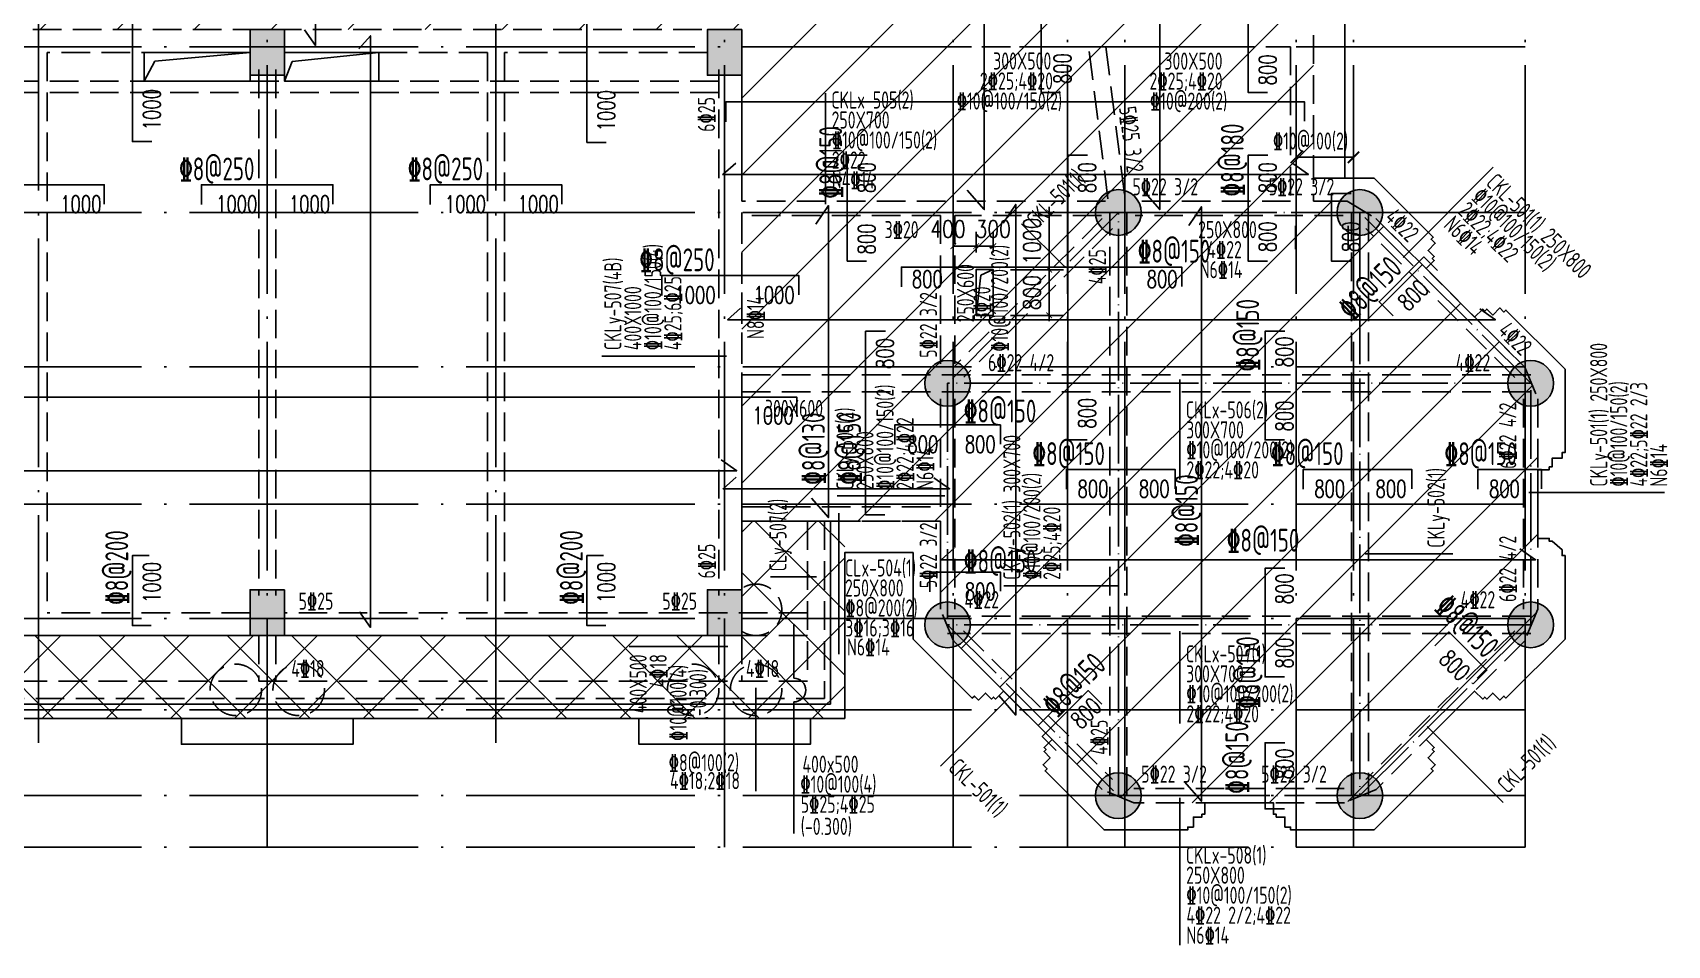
# Model space of a CAD drawing. Header units: millimetres. Extents: x 2998490 to 15040601, y 444546 to 7822218.
# Drawn here: x 14669164 to 14697756, y 7530183 to 7546147 of the extents above; entities that cross this region are included whole.
import ezdxf

# ---------------------------------------------------------------- set-up
doc = ezdxf.new("R2010")
doc.units = ezdxf.units.MM
doc.header["$LTSCALE"] = 2000
doc.linetypes.add('DASH', pattern=[0.35, 0.25, -0.1])
doc.linetypes.add('DOTE', pattern=[2.42, 2, -0.2, 0.02, -0.2])
for name, color, linetype in [('3-AXIS', 3, 'Continuous'), ('3-ban', 84, 'Continuous'), ('3-ban-hatch', 9, 'Continuous'), ('3-ban-rein', 1, 'Continuous'), ('3-ban-TEXT', 7, 'Continuous'), ('3-COLUMN-UP', 2, 'Continuous'), ('3-dcl', 3, 'Continuous'), ('3-dote', 43, 'DOTE'), ('3-HATCH', 8, 'Continuous'), ('3-liang-rein-X', 54, 'Continuous'), ('3-liang-rein-Y', 130, 'Continuous'), ('3-liang-R截面-X', 50, 'Continuous'), ('3-liang-R截面-Y', 70, 'Continuous'), ('3-liang-s-1', 44, 'Continuous'), ('3-liang-xu', 120, 'DASH'), ('3-装饰线脚', 7, 'Continuous'), ('DOTE', 9, 'DOTE')]:
    doc.layers.add(name, color=color, linetype=linetype)
doc.styles.add('DIM_FONT', font='SIMPLEX', dxfattribs={"width": 0.8, "bigfont": 'HZTXT'})
doc.styles.add('TJ1', font='tj-romans1.shx', dxfattribs={"width": 0.8, "bigfont": 'tj-hztxt1.shx'})
doc.styles.add('TSSD_Rein', font='Tssdeng.shx', dxfattribs={"width": 0.7, "bigfont": 'hztxt.shx'})
doc.dimstyles.new('DIMN100', dxfattribs={"dimtxt": 300, "dimasz": 100, "dimexe": 250, "dimexo": 300, "dimgap": 150, "dimtad": 1, "dimdec": 0, "dimzin": 0, "dimdsep": 46, "dimtxsty": 'DIM_FONT', "dimblk": 'ARCHTICK', "dimcen": 0.09, "dimclrt": 7, "dimazin": 2, "dimtfac": 1, "dimtdec": 0, "dimtix": 1, "dimtmove": 2, "dimatfit": 3, "dimldrblk": 'ARCHTICK', "dimfxl": 0, "dimtolj": 1, "dimtzin": 0, "dimarcsym": 0})

# ---------------------------------------------------------------- blocks, each defined once
blk = doc.blocks.new('_ArchTick')
at = {"color": 0, "linetype": 'ByBlock', "const_width": 0.15}
blk.add_lwpolyline([(-0.5, -0.5), (0.5, 0.5)], dxfattribs=at)
blk = doc.blocks.new('*D1033')
at = {"layer": '3-ban', "color": 0, "lineweight": -2}
for p, q in [((14685667, 7542301), (14685667, 7542662)), ((14685967, 7542301), (14685967, 7542662)), ((14685967, 7542412), (14685667, 7542412))]:
    blk.add_line(p, q, dxfattribs=at)
at = {"layer": 'Defpoints', "color": 0}
for p in [(14685667, 7542412), (14685667, 7542001), (14685967, 7542001)]:
    blk.add_point(p, dxfattribs=at)
at = {"layer": '3-ban', "color": 0, "lineweight": -2, "xscale": 100, "yscale": 100, "zscale": 100, "rotation": 180}
blk.add_blockref('_ArchTick', (14685667, 7542412), dxfattribs=at)
at = {"layer": '3-ban', "color": 0, "lineweight": -2, "xscale": 100, "yscale": 100, "zscale": 100}
blk.add_blockref('_ArchTick', (14685967, 7542412), dxfattribs=at)
at = {"layer": '3-ban', "color": 7, "insert": (14685965, 7542712), "char_height": 300, "attachment_point": 5, "style": 'DIM_FONT'}
blk.add_mtext('\\A1;300', dxfattribs=at)
blk = doc.blocks.new('*D1034')
at = {"layer": '3-ban', "color": 0, "lineweight": -2}
for p, q in [((14685267, 7542186), (14685267, 7542662)), ((14685667, 7542301), (14685667, 7542662)), ((14685667, 7542412), (14685267, 7542412))]:
    blk.add_line(p, q, dxfattribs=at)
at = {"layer": 'Defpoints', "color": 0}
for p in [(14685267, 7542412), (14685667, 7542001), (14685267, 7541886)]:
    blk.add_point(p, dxfattribs=at)
at = {"layer": '3-ban', "color": 0, "lineweight": -2, "xscale": 100, "yscale": 100, "zscale": 100, "rotation": 180}
blk.add_blockref('_ArchTick', (14685267, 7542412), dxfattribs=at)
at = {"layer": '3-ban', "color": 0, "lineweight": -2, "xscale": 100, "yscale": 100, "zscale": 100}
blk.add_blockref('_ArchTick', (14685667, 7542412), dxfattribs=at)
at = {"layer": '3-ban', "color": 7, "insert": (14685173, 7542712), "char_height": 300, "attachment_point": 5, "style": 'DIM_FONT'}
blk.add_mtext('\\A1;400', dxfattribs=at)
blk = doc.blocks.new('*D1035')
at = {"layer": '3-ban', "color": 0, "lineweight": -2}
for p, q in [((14686944, 7543001), (14686944, 7543101)), ((14686173, 7543001), (14687194, 7543001)), ((14686944, 7543001), (14686944, 7542001)), ((14686267, 7542001), (14687194, 7542001)), ((14686944, 7542001), (14686944, 7541901))]:
    blk.add_line(p, q, dxfattribs=at)
at = {"layer": 'Defpoints', "color": 0}
for p in [(14685873, 7543001), (14685967, 7542001), (14686944, 7542001)]:
    blk.add_point(p, dxfattribs=at)
at = {"layer": '3-ban', "color": 0, "lineweight": -2, "xscale": 100, "yscale": 100, "zscale": 100}
for p, rotation in [((14686944, 7543001), 270), ((14686944, 7542001), 90)]:
    blk.add_blockref('_ArchTick', p, dxfattribs=dict(at, rotation=rotation))
at = {"layer": '3-ban', "color": 7, "insert": (14686644, 7542501), "char_height": 300, "attachment_point": 5, "rotation": 90, "style": 'DIM_FONT'}
blk.add_mtext('\\A1;1000', dxfattribs=at)
blk = doc.blocks.new('*D1036')
at = {"layer": '3-ban', "color": 0, "lineweight": -2}
for p, q in [((14686267, 7542001), (14687194, 7542001)), ((14686944, 7542001), (14686944, 7542101)), ((14686944, 7542001), (14686944, 7541201)), ((14686267, 7541201), (14687194, 7541201)), ((14686944, 7541201), (14686944, 7541101))]:
    blk.add_line(p, q, dxfattribs=at)
at = {"layer": 'Defpoints', "color": 0}
for p in [(14685967, 7542001), (14685967, 7541201), (14686944, 7541201)]:
    blk.add_point(p, dxfattribs=at)
at = {"layer": '3-ban', "color": 0, "lineweight": -2, "xscale": 100, "yscale": 100, "zscale": 100}
for p, rotation in [((14686944, 7542001), 270), ((14686944, 7541201), 90)]:
    blk.add_blockref('_ArchTick', p, dxfattribs=dict(at, rotation=rotation))
at = {"layer": '3-ban', "color": 7, "insert": (14686644, 7541601), "char_height": 300, "attachment_point": 5, "rotation": 90, "style": 'DIM_FONT'}
blk.add_mtext('\\A1;800', dxfattribs=at)
blk = doc.blocks.new('*D1085')
at = {"layer": '3-liang-rein-X', "color": 0, "lineweight": -2}
for p, q in [((14691267, 7543945), (14691267, 7544467)), ((14692267, 7543945), (14692267, 7544467)), ((14692267, 7543967), (14691267, 7543967))]:
    blk.add_line(p, q, dxfattribs=at)
at = {"layer": 'Defpoints', "color": 0}
for p in [(14691267, 7543967), (14691267, 7543345), (14692267, 7543345)]:
    blk.add_point(p, dxfattribs=at)
at = {"layer": '3-liang-rein-X', "color": 0, "lineweight": -2, "xscale": 200, "yscale": 200, "zscale": 200, "rotation": 180}
blk.add_blockref('_ArchTick', (14691267, 7543967), dxfattribs=at)
at = {"layer": '3-liang-rein-X', "color": 0, "lineweight": -2, "xscale": 200, "yscale": 200, "zscale": 200}
blk.add_blockref('_ArchTick', (14692267, 7543967), dxfattribs=at)

msp = doc.modelspace()

# ---------------------------------------------------------------- hatches: boundary and pattern name
at = {"layer": '3-ban-hatch'}
h = msp.add_hatch(dxfattribs=at)
h.set_pattern_fill('ANSI31', color=8, scale=300, style=0)
h.set_pattern_definition([(225, (29074325.8, 15221427.5), (673.51921, -673.51921), [])])
h.paths.add_polyline_path([(14691566.9, 7549601.4), (14691566.9, 7543201.4), (14692155.7, 7543201.4), (14692660.5, 7542896.9), (14695264, 7540294.1), (14695493.1, 7539740), (14695493.1, 7536061.2), (14695262.8, 7535507.5), (14692660.8, 7532905.5), (14692106.7, 7532676.5), (14688427.3, 7532676.5), (14687873.3, 7532905.7), (14685271.6, 7535507.3), (14685041.9, 7536061.2), (14685041.9, 7537601.4), (14681566.9, 7537601.4), (14681566.9, 7543201.4), (14681566.9, 7545901.4), (14681566.9, 7546201.4), (14618716.9, 7546201.4), (14618716.9, 7549601.4)])
h = msp.add_hatch(dxfattribs=at)
h.set_pattern_fill('ANSI37', color=8, scale=250, style=0)
h.set_pattern_definition([(135, (28833537.14, -1307.25), (561.266008, 561.266008), []), (45, (28833537.14, -1307.25), (561.266008, -561.266008), [])])
h.paths.add_polyline_path([(14618716.8, 7535601.4), (14618716.8, 7536901.4), (14615916.8, 7536901.4), (14615916.8, 7534151.3), (14683366.8, 7534151.3), (14683366.8, 7537601.4), (14681566.8, 7537601.4), (14681566.8, 7535601.4)])
at = {"layer": '3-HATCH'}
for points in [[(14673566.9, 7546201.4), (14672966.9, 7546201.4), (14672966.9, 7545401.4), (14673566.9, 7545401.4)], [(14681566.9, 7546201.4), (14680966.9, 7546201.4), (14680966.9, 7545401.4), (14681566.9, 7545401.4)], [(14673566.9, 7536401.4), (14672966.9, 7536401.4), (14672966.9, 7535601.4), (14673566.9, 7535601.4)], [(14681566.9, 7536401.4), (14680966.9, 7536401.4), (14680966.9, 7535601.4), (14681566.9, 7535601.4)]]:
    msp.add_hatch(color=256, dxfattribs=at).paths.add_polyline_path(points)
h = msp.add_hatch(color=256, dxfattribs=at)
edge = h.paths.add_edge_path()
edge.add_arc((14688154.1, 7543001.4), 400, 0, 360)
h = msp.add_hatch(color=256, dxfattribs=at)
edge = h.paths.add_edge_path()
edge.add_arc((14692379.1, 7543001.4), 400, 0, 360)
h = msp.add_hatch(color=256, dxfattribs=at)
edge = h.paths.add_edge_path()
edge.add_arc((14685166.6, 7540013.9), 400, 0, 360)
h = msp.add_hatch(color=256, dxfattribs=at)
edge = h.paths.add_edge_path()
edge.add_arc((14695366.6, 7540013.9), 400, 0, 360)
h = msp.add_hatch(color=256, dxfattribs=at)
edge = h.paths.add_edge_path()
edge.add_arc((14685166.6, 7535788.9), 400, 0, 360)
h = msp.add_hatch(color=256, dxfattribs=at)
edge = h.paths.add_edge_path()
edge.add_arc((14695366.6, 7535788.9), 400, 0, 360)
h = msp.add_hatch(color=256, dxfattribs=at)
edge = h.paths.add_edge_path()
edge.add_arc((14688154.1, 7532801.4), 400, 0, 360)
h = msp.add_hatch(color=256, dxfattribs=at)
edge = h.paths.add_edge_path()
edge.add_arc((14692379.1, 7532801.4), 400, 0, 360)

# ---------------------------------------------------------------- linework, layer by layer
at = {"layer": '3-AXIS', "color": 15, "linetype": 'DOTE'}
for p, q in [((14673266.8, 7531901.4), (14673266.8, 7562416)), ((14681266.8, 7531901.4), (14681266.8, 7562416)), ((14685266.8, 7531901.4), (14685266.8, 7562416)), ((14687266.8, 7531901.4), (14687266.8, 7562416)), ((14688266.4, 7531901.4), (14688266.4, 7562416)), ((14691266.8, 7531901.4), (14691266.8, 7562416)), ((14692267.3, 7531901.4), (14692267.3, 7562416)), ((14695266.8, 7531901.4), (14695266.8, 7562416)), ((14695266.8, 7545901.4), (14614408.5, 7545901.4)), ((14695266.8, 7543001.4), (14614408.5, 7543001.4)), ((14695266.8, 7540301.4), (14614408.5, 7540301.4)), ((14695266.8, 7537901.4), (14614408.5, 7537901.4)), ((14695266.8, 7535901.4), (14614408.5, 7535901.4)), ((14695266.8, 7534301.4), (14614408.5, 7534301.4)), ((14695266.8, 7532801.4), (14614408.5, 7532801.4)), ((14695266.8, 7531901.4), (14614408.5, 7531901.4))]:
    msp.add_line(p, q, dxfattribs=at)
at = {"layer": '3-ban-rein'}
for points in [[(14673918.5, 7546197.2), (14674112, 7545923.6), (14674112, 7549880.8), (14673908.9, 7549651.5)], [(14685590.6, 7549529.8), (14685808.6, 7549855.4), (14685808.6, 7543051.4), (14685511.1, 7543393.6)], [(14687144.5, 7545101.4), (14686806.5, 7545101.4), (14686806.5, 7549861.8), (14687152.6, 7549861.8)], [(14688661.2, 7549529.8), (14688879.2, 7549855.4), (14688879.2, 7543051.4), (14688581.7, 7543393.6)], [(14690762.2, 7545101.4), (14690424.2, 7545101.4), (14690424.2, 7549861.8), (14690770.3, 7549861.8)], [(14671245.3, 7544243.2), (14670907.3, 7544243.2), (14670907.3, 7547201.4), (14671253.3, 7547201.4)], [(14679195.3, 7544225.8), (14678857.3, 7544225.8), (14678857.3, 7547201.4), (14679203.3, 7547201.4)], [(14674879.1, 7536017.5), (14675072.5, 7535743.9), (14675072.5, 7546091.7), (14674869.4, 7545862.4)], [(14691410.6, 7544596.7), (14691410.6, 7544934.6), (14681288.2, 7544934.6), (14681288.2, 7544588.6)], [(14683749.8, 7542151.4), (14683411.9, 7542151.4), (14683411.9, 7544001.4), (14683757.9, 7544001.4)], [(14687607.3, 7539024.5), (14687269.3, 7539024.5), (14687269.3, 7544001.4), (14687615.3, 7544001.4)], [(14690762.2, 7542151.4), (14690424.2, 7542151.4), (14690424.2, 7544001.4), (14690770.3, 7544001.4)], [(14691204.9, 7543857.3), (14691478.5, 7543663.8), (14681233.3, 7543663.8), (14681462.6, 7543866.9)], [(14670416.8, 7543148.8), (14670416.8, 7543486.8), (14668116.8, 7543486.8), (14668116.8, 7543140.8)], [(14674416.8, 7543148.8), (14674416.8, 7543486.8), (14672116.8, 7543486.8), (14672116.8, 7543140.8)], [(14678416.8, 7543148.8), (14678416.8, 7543486.8), (14676116.8, 7543486.8), (14676116.8, 7543140.8)], [(14682863.9, 7542796), (14683081.9, 7543121.5), (14683081.9, 7537663.8), (14682784.4, 7538005.9)], [(14686141.7, 7542816.2), (14686359.7, 7543141.8), (14686359.7, 7534209.9), (14686062.2, 7534552)], [(14689387.8, 7542775.8), (14689605.8, 7543101.4), (14689605.8, 7532701.4), (14689308.2, 7533043.6)], [(14692219.9, 7542151.4), (14691881.9, 7542151.4), (14691881.9, 7543333.2), (14692227.9, 7543333.2)], [(14693738.4, 7541985.8), (14693499.5, 7542224.8), (14692715.7, 7541441), (14692960.4, 7541196.3)], [(14689263.3, 7541709.3), (14689263.3, 7542047.3), (14684358.7, 7542047.3), (14684358.7, 7541701.3)], [(14682566.8, 7541558.8), (14682566.8, 7541896.7), (14680166.8, 7541896.7), (14680166.8, 7541550.7)], [(14694476.3, 7541318.6), (14694749.9, 7541125.2), (14681317.6, 7541125.2), (14681546.9, 7541328.2)], [(14684070.3, 7537713.8), (14683732.4, 7537713.8), (14683732.4, 7540924.5), (14684078.4, 7540924.5)], [(14691059.2, 7539024.5), (14690721.2, 7539024.5), (14690721.2, 7540924.5), (14691067.2, 7540924.5)], [(14682530.9, 7539432.9), (14682530.9, 7539770.8), (14618819.5, 7539770.8), (14618819.5, 7539424.8)], [(14686091.8, 7538948.8), (14686091.8, 7539286.7), (14684241.8, 7539286.7), (14684241.8, 7538940.7)], [(14681204.9, 7538676.2), (14681478.5, 7538482.7), (14618817.4, 7538482.7), (14619046.8, 7538685.8)], [(14689146.5, 7538168.7), (14689146.5, 7538506.6), (14687246.5, 7538506.6), (14687246.5, 7538160.6)], [(14693287.2, 7538168.7), (14693287.2, 7538506.6), (14691387.2, 7538506.6), (14691387.2, 7538160.6)], [(14695554.8, 7538168.7), (14695554.8, 7538506.6), (14694443, 7538506.6), (14694443, 7538160.6)], [(14684927.2, 7538361.6), (14685200.9, 7538168.2), (14681240.2, 7538168.2), (14681469.6, 7538371.3)], [(14695177.4, 7537120.5), (14695451, 7536927), (14685052.7, 7536927), (14685282.1, 7537130.1)], [(14671199.4, 7537001.4), (14670907.3, 7537001.4), (14670907.3, 7535775.4), (14671236.6, 7535775.4)], [(14679149.4, 7537001.4), (14678857.3, 7537001.4), (14678857.3, 7535775.4), (14679186.6, 7535775.4)], [(14691059.2, 7534878.4), (14690721.2, 7534878.4), (14690721.2, 7536778.4), (14691067.2, 7536778.4)], [(14686091.8, 7536374.8), (14686091.8, 7536712.7), (14684854.4, 7536712.7), (14684854.4, 7536366.7)], [(14694362.6, 7534757.6), (14694601.6, 7534996.6), (14693934.2, 7535664), (14693689.6, 7535419.3)], [(14687864.6, 7534400.5), (14687625.6, 7534639.4), (14686822.5, 7533836.4), (14687067.2, 7533591.7)], [(14691059.2, 7532568.8), (14690721.2, 7532568.8), (14690721.2, 7533726.5), (14691067.2, 7533726.5)]]:
    msp.add_lwpolyline(points, dxfattribs=at)
at = {"layer": '3-COLUMN-UP'}
for points in [[(14673566.9, 7546201.4), (14672966.9, 7546201.4), (14672966.9, 7545401.4), (14673566.9, 7545401.4)], [(14681566.9, 7546201.4), (14680966.9, 7546201.4), (14680966.9, 7545401.4), (14681566.9, 7545401.4)], [(14673566.9, 7536401.4), (14672966.9, 7536401.4), (14672966.9, 7535601.4), (14673566.9, 7535601.4)], [(14681566.9, 7536401.4), (14680966.9, 7536401.4), (14680966.9, 7535601.4), (14681566.9, 7535601.4)]]:
    msp.add_lwpolyline(points, close=True, dxfattribs=at)
for centre in [(14688154.1, 7543001.4), (14692379.1, 7543001.4), (14685166.6, 7540013.9), (14695366.6, 7540013.9), (14685166.6, 7535788.9), (14695366.6, 7535788.9), (14688154.1, 7532801.4), (14692379.1, 7532801.4)]:
    msp.add_circle(centre, 400, dxfattribs=at)
at = {"layer": '3-dcl', "linetype": 'DASH'}
msp.add_lwpolyline([(14691566.9, 7549601.4), (14691566.9, 7543201.4), (14692155.7, 7543201.4), (14692660.5, 7542896.9), (14695264, 7540294.1), (14695493.1, 7539740), (14695493.1, 7536061.2), (14695262.8, 7535507.5), (14692660.8, 7532905.5), (14692106.7, 7532676.5), (14688427.3, 7532676.5), (14687873.3, 7532905.7), (14685271.6, 7535507.3), (14685041.9, 7536061.2), (14685041.9, 7537601.4), (14681566.9, 7537601.4), (14681566.9, 7543201.4), (14681566.9, 7543201.4), (14681566.9, 7545901.4), (14681566.9, 7545901.4), (14681566.9, 7546201.4), (14618716.9, 7546201.4), (14618716.9, 7549601.4), (14691566.9, 7549601.4)], dxfattribs=at)
at = {"layer": '3-dote'}
for p, q in [((14669266.8, 7561906.6), (14669266.8, 7533725)), ((14677266.8, 7561906.6), (14677266.8, 7533725))]:
    msp.add_line(p, q, dxfattribs=at)
at = {"layer": '3-liang-rein-X'}
for p, q in [((14691252.3, 7542770.7), (14691252.3, 7542360.1)), ((14692172.6, 7542770.7), (14692172.6, 7542360.1))]:
    msp.add_line(p, q, dxfattribs=at)
at = {"layer": '3-liang-R截面-X'}
for p, q in [((14683029.7, 7545087.1), (14683029.7, 7543146.1)), ((14689231.2, 7540079.7), (14689231.2, 7538328)), ((14683263.5, 7537743.5), (14683263.5, 7535273.1)), ((14682478.9, 7534854.5), (14682478.9, 7535795.3)), ((14689231.2, 7535678.4), (14689231.2, 7534061.1)), ((14681815, 7534685.7), (14681815, 7532877.8)), ((14682478.9, 7532136.7), (14682478.9, 7534440.1)), ((14689231.2, 7532764.3), (14689231.2, 7530182.8))]:
    msp.add_line(p, q, dxfattribs=at)
msp.add_arc((14682478.9, 7534647.3), 207.2, 270, 90, dxfattribs=at)
at = {"layer": '3-liang-R截面-Y'}
for p, q in [((14694712.4, 7543792.2), (14693135.6, 7542215.4)), ((14686462.7, 7542805), (14687210.2, 7542057.5)), ((14681298.5, 7540489), (14679117.9, 7540489)), ((14685121.5, 7538045), (14683234.2, 7538045)), ((14697708.4, 7538102.1), (14695332.4, 7538102.1)), ((14694002.6, 7537032.8), (14692472.6, 7537032.8)), ((14682071.5, 7536630.2), (14682876.4, 7536630.2)), ((14688166, 7536472.3), (14686152, 7536472.3)), ((14681325.3, 7535408.6), (14679595.6, 7535408.6)), ((14686375, 7534643.6), (14685045.7, 7533314.3)), ((14693556.5, 7534008.6), (14694885.8, 7532679.3))]:
    msp.add_line(p, q, dxfattribs=at)
at = {"layer": '3-liang-s-1'}
for points in [[(14683116.8, 7558001.4), (14681566.9, 7558001.4), (14681566.9, 7560201.4), (14618716.9, 7560201.4), (14618716.9, 7535601.4), (14681566.9, 7535601.4), (14681566.9, 7537601.4), (14683116.8, 7537601.4)], [(14683366.8, 7558751.4), (14692116.8, 7558751.4), (14692116.8, 7543601.4)], [(14671116.8, 7545301.4), (14671301.7, 7545647.8), (14672966.8, 7545801.4)], [(14673566.8, 7545301.4), (14673705.7, 7545642.5), (14675216.8, 7545801.4)], [(14691566.8, 7543601.4), (14692627.6, 7543601.4), (14693660.7, 7542568.3), (14693625.4, 7542533), (14693696.1, 7542462.3), (14693572.3, 7542338.5), (14693678.4, 7542232.5), (14693643, 7542197.1), (14693678.4, 7542161.8), (14693537, 7542020.3), (14694385.5, 7541171.8), (14694526.9, 7541313.2), (14694562.3, 7541277.9), (14694597.6, 7541313.2), (14694703.7, 7541207.2), (14694827.4, 7541330.9), (14694898.2, 7541260.2), (14694933.5, 7541295.5), (14695966.6, 7540262.5), (14695966.6, 7538801.4), (14695916.6, 7538801.4), (14695916.6, 7538701.4), (14695741.6, 7538701.4), (14695741.6, 7538551.4), (14695691.6, 7538551.4), (14695691.6, 7538501.4), (14695491.6, 7538501.4), (14695491.6, 7537301.4), (14695691.6, 7537301.4), (14695691.6, 7537251.4), (14695741.6, 7537251.4), (14695916.6, 7537101.4), (14695916.6, 7537001.4), (14695966.6, 7537001.4), (14695966.6, 7535540.4), (14694933.5, 7534507.3), (14694898.2, 7534542.7), (14694827.4, 7534472), (14694703.7, 7534595.7), (14694597.6, 7534489.6), (14694562.3, 7534525), (14694526.9, 7534489.6), (14694385.5, 7534631.1), (14693537, 7533782.5), (14693678.4, 7533641.1), (14693643, 7533605.8), (14693678.4, 7533570.4), (14693572.3, 7533464.3), (14693696.1, 7533340.6), (14693625.4, 7533269.9), (14693660.7, 7533234.5), (14692627.6, 7532201.4), (14691166.6, 7532201.4), (14691166.6, 7532251.4), (14691066.6, 7532251.4), (14691066.6, 7532426.4), (14690916.6, 7532426.4), (14690916.6, 7532476.4), (14690866.6, 7532476.4), (14690866.6, 7532676.4), (14689666.6, 7532676.4), (14689666.6, 7532476.4), (14689616.6, 7532476.4), (14689616.6, 7532426.4), (14689466.6, 7532426.4), (14689466.6, 7532251.4), (14689366.6, 7532251.4), (14689366.6, 7532201.4), (14687905.6, 7532201.4), (14686872.5, 7533234.5), (14686907.9, 7533269.9), (14686837.1, 7533340.6), (14686960.9, 7533464.3), (14686854.8, 7533570.4), (14686890.2, 7533605.8), (14686854.8, 7533641.1), (14686996.2, 7533782.5), (14686147.7, 7534631.1), (14686006.3, 7534489.6), (14685970.9, 7534525), (14685935.6, 7534489.6), (14685829.5, 7534595.7), (14685705.8, 7534472), (14685635.1, 7534542.7), (14685599.7, 7534507.3), (14684566.6, 7535540.4), (14684566.6, 7537051.4)], [(14685666.8, 7541201.4), (14685750.1, 7541903.8), (14685966.8, 7542001.4)], [(14683116.8, 7537601.4), (14683116.8, 7537601.4), (14683116.8, 7534401.3), (14616166.8, 7534401.3), (14616166.8, 7536651.4), (14618716.8, 7536651.4)], [(14684565.6, 7537051.4), (14683366.8, 7537051.4), (14683366.8, 7534151.3), (14615916.8, 7534151.3), (14615916.8, 7536901.4), (14618716.8, 7536901.4)], [(14674767.2, 7534151.3), (14674767.2, 7533701.1), (14671766.5, 7533701.1), (14671766.5, 7534151.3)], [(14682767.2, 7534151.3), (14682767.2, 7533701.1), (14679766.5, 7533701.1), (14679766.5, 7534151.3)]]:
    msp.add_lwpolyline(points, dxfattribs=at)
for points in [[(14671116.8, 7545301.4), (14672966.8, 7545301.4), (14672966.8, 7545801.4), (14671116.8, 7545801.4)], [(14673566.8, 7545801.4), (14675216.8, 7545801.4), (14675216.8, 7545301.4), (14673566.8, 7545301.4)], [(14685666.8, 7541201.4), (14685966.8, 7541201.4), (14685966.8, 7542001.4), (14685666.8, 7542001.4)]]:
    msp.add_lwpolyline(points, close=True, dxfattribs=at)
at = {"layer": '3-liang-xu'}
for p, q in [((14691566.9, 7549601.4), (14691566.9, 7543201.4)), ((14672966.8, 7545801.4), (14669416.9, 7545801.4)), ((14669416.9, 7545801.4), (14669416.9, 7536001.4)), ((14677116.9, 7545801.4), (14673566.9, 7545801.4)), ((14677116.9, 7545801.4), (14677116.9, 7536001.4)), ((14680966.9, 7545801.4), (14677416.9, 7545801.4)), ((14677416.9, 7545801.4), (14677416.9, 7536001.4)), ((14681566.9, 7545901.4), (14687632.8, 7545901.4)), ((14687972.6, 7543240.2), (14687632.8, 7545901.4)), ((14687933.4, 7545901.4), (14691166.8, 7545901.4)), ((14687933.4, 7545901.4), (14688266.9, 7543279.5)), ((14691166.8, 7545901.4), (14691166.8, 7543201.4)), ((14673116.9, 7545501.4), (14673116.9, 7536301.4)), ((14673416.9, 7545501.4), (14673416.9, 7536301.4)), ((14681166.9, 7545501.4), (14681166.9, 7536301.4)), ((14681566.9, 7545501.4), (14681566.9, 7543201.4)), ((14681166.9, 7545301.4), (14619016.9, 7545301.4)), ((14681166.9, 7545101.4), (14619016.9, 7545101.4)), ((14687930.7, 7543201.4), (14681566.9, 7543201.4)), ((14691166.8, 7543201.4), (14688377.9, 7543201.4)), ((14692155.7, 7543201.4), (14691566.9, 7543201.4)), ((14681566.9, 7542951.4), (14681566.9, 7540124.5)), ((14685041.9, 7542951.4), (14681566.9, 7542951.4)), ((14685041.9, 7542951.4), (14685041.9, 7540285.5)), ((14685291.9, 7542951.4), (14685291.9, 7540315.3)), ((14687858.5, 7542951.4), (14685291.9, 7542951.4)), ((14687873.2, 7542896.6), (14685291.9, 7540315.3)), ((14688004.1, 7532801.4), (14688004.9, 7543000.8)), ((14688304.1, 7532801.4), (14688304.9, 7543000.8)), ((14692083.5, 7542951.4), (14688450.1, 7542951.4)), ((14692229.1, 7543001.4), (14692229.1, 7532801.4)), ((14692529.1, 7543001.4), (14692529.1, 7532801.4)), ((14695264, 7540294.1), (14692660.5, 7542896.9)), ((14688050.2, 7542720.1), (14685448.5, 7540118.3)), ((14695087, 7540117.6), (14692483.7, 7542720.2)), ((14695366.6, 7540163.9), (14681581.4, 7540163.9)), ((14681566.9, 7539824.5), (14681566.9, 7537851.4)), ((14695366.6, 7539863.9), (14681581.4, 7539863.9)), ((14685041.9, 7539742), (14685041.9, 7537851.4)), ((14685291.9, 7539742), (14685291.9, 7536061.2)), ((14695243.1, 7539740), (14695243.1, 7536061.2)), ((14695493.1, 7539740), (14695493.1, 7536061.2)), ((14681566.9, 7537851.4), (14685041.9, 7537851.4)), ((14681566.9, 7537601.4), (14681566.9, 7536301.4)), ((14681566.9, 7537601.4), (14685041.9, 7537601.4)), ((14682716.9, 7537601.4), (14682716.9, 7534801.3)), ((14683016.9, 7537601.4), (14683016.9, 7534501.3)), ((14685041.9, 7537601.4), (14685041.9, 7536061.2)), ((14672966.9, 7536001.4), (14669416.9, 7536001.4)), ((14677116.9, 7536001.4), (14673566.9, 7536001.4)), ((14682716.9, 7536001.4), (14677416.9, 7536001.4)), ((14695366.6, 7535938.9), (14685166.6, 7535938.9)), ((14695366.6, 7535638.9), (14685166.6, 7535638.9)), ((14685448.2, 7535684.3), (14688049.9, 7533082.6)), ((14695086.5, 7535684.8), (14692484.3, 7533082.6)), ((14672966.9, 7535601.4), (14665566.9, 7535601.4)), ((14673116.9, 7535601.4), (14673116.9, 7534801.3)), ((14673416.9, 7535601.4), (14673416.9, 7534801.3)), ((14682716.9, 7535601.4), (14673566.9, 7535601.4)), ((14681166.9, 7535601.4), (14681166.9, 7534801.3)), ((14681566.9, 7535601.4), (14681566.9, 7534801.3)), ((14685271.6, 7535507.3), (14687873.3, 7532905.7)), ((14695262.8, 7535507.5), (14692660.8, 7532905.5)), ((14682716.9, 7534801.3), (14616566.8, 7534801.3)), ((14683016.9, 7534501.3), (14616266.8, 7534501.3)), ((14692106.6, 7532926.5), (14688427.3, 7532926.5)), ((14692106.7, 7532676.5), (14688427.3, 7532676.5))]:
    msp.add_line(p, q, dxfattribs=at)
at = {"layer": '3-装饰线脚', "linetype": 'DASH'}
for centre in [(14672716.8, 7534651.4), (14673816.8, 7534651.4), (14680716.8, 7534651.4), (14681816.8, 7534651.4)]:
    msp.add_circle(centre, 450, dxfattribs=at)
msp.add_arc((14681816.8, 7536051.4), 450, 236.25101, 123.74899, dxfattribs=at)
at = {"layer": 'DOTE', "ltscale": 0.3}
for p, q in [((14688154.1, 7532801.4), (14688154.9, 7543000.8)), ((14692379.1, 7543001.4), (14692379.1, 7532801.4)), ((14695366.6, 7540013.9), (14685166.6, 7540013.9)), ((14695366.6, 7535788.9), (14685166.6, 7535788.9))]:
    msp.add_line(p, q, dxfattribs=at)
msp.add_lwpolyline([(14685166.6, 7540013.9), (14685166.6, 7535788.9), (14688154.1, 7532801.4), (14692379.1, 7532801.4), (14695366.6, 7535788.9), (14695366.6, 7540013.9), (14692379.1, 7543001.4), (14688154.1, 7543001.4)], close=True, dxfattribs=at)

# ---------------------------------------------------------------- texts
at = {"layer": '3-ban', "style": 'TSSD_Rein', "width": 0.7}
for s, rotation, p in [('%%1328@180', 89.99419, (14690347.2, 7543280.1, -5065)), ('%%1328@150', 89.99419, (14683321.9, 7543242.2, -5065)), ('%%1328@250', 0.00581, (14671724.3, 7543563.7, -5065)), ('%%1328@250', 0.00581, (14675724.3, 7543563.7, -5065)), ('%%1328@150', 0.00581, (14688493.6, 7542124.2, -5065)), ('%%1328@250', 0.00581, (14679774.3, 7541973.7, -5065)), ('%%1328@150', 45, (14692245.4, 7541091.5)), ('%%1328@150', 89.99419, (14690616.8, 7540219)), ('%%1328@150', 0.00581, (14685449, 7539327.5, -5065)), ('%%1328@130', 89.99419, (14683020.2, 7538238.1, -5065)), ('%%1328@150', 89.99419, (14683650.8, 7538238.1, -5065)), ('%%1328@150', 0.00581, (14686649.7, 7538583.6, -5065)), ('%%1328@150', 0.00581, (14690823.3, 7538583.6, -5065)), ('%%1328@150', 359.99419, (14693859.4, 7538582.1, -5065)), ('%%1328@150', 89.99419, (14689544.3, 7537151.1, -5065)), ('%%1328@200', 90.00581, (14670835.1, 7536137.4, -5065)), ('%%1328@200', 90.00581, (14678785.1, 7536137.4, -5065)), ('%%1328@150', 359.99419, (14690049.4, 7537068.1, -5065)), ('%%1328@150', 359.99419, (14685451.6, 7536703.7, -5065)), ('%%1328@150', 315, (14693663.8, 7536076.4)), ('%%1328@150', 89.99419, (14690616.8, 7534318.7)), ('%%1328@150', 45, (14687069.1, 7534153.8)), ('%%1328@150', 89.99419, (14690427.4, 7532833.1))]:
    msp.add_text(s, height=400, rotation=rotation, dxfattribs=at).set_placement(p)
at = {"layer": '3-ban-TEXT', "style": 'TJ1', "width": 0.7}
for s, rotation, p in [('800', 90, (14687327.1, 7545248.1)), ('800', 90, (14690914.1, 7545227)), ('1000', 90, (14671397.2, 7544440.1)), ('1000', 90, (14679347.2, 7544422.7)), ('800', 90, (14683901.8, 7543340.9)), ('800', 90, (14687759.2, 7543340.9)), ('800', 90, (14690914.1, 7543340.9)), ('800', 90, (14683901.8, 7542267.4)), ('800', 90, (14690914.1, 7542306.9)), ('800', 90, (14692371.8, 7542306.9)), ('800', 45, (14693225.2, 7541257.6)), ('800', 90, (14684222.3, 7540263.9)), ('800', 90, (14691211.1, 7540294.4)), ('800', 90, (14687759.2, 7539220.1)), ('800', 90, (14691211.1, 7539171.4)), ('1000', 90, (14671397.2, 7536171.3)), ('1000', 90, (14679347.2, 7536171.3)), ('800', 90, (14691211.1, 7536148.3)), ('800', 90, (14691211.1, 7535025.3)), ('800', 315, (14693741.5, 7535163.9)), ('800', 45, (14687503.5, 7533946.4)), ('800', 90, (14691211.1, 7533087.4))]:
    msp.add_text(s, height=300, rotation=rotation, dxfattribs=at).set_placement(p)
for s, p in [('1000', (14669646.5, 7542996.9)), ('1000', (14672373.5, 7542996.9)), ('1000', (14673646.5, 7542996.9)), ('1000', (14676373.5, 7542996.9)), ('1000', (14677646.5, 7542996.9)), ('800', (14684542.4, 7541685.1)), ('800', (14688649.6, 7541685.1)), ('1000', (14680389, 7541406.9)), ('1000', (14681772.3, 7541406.9)), ('1000', (14681755.6, 7539300)), ('800', (14684463.8, 7538796.9)), ('800', (14685468.2, 7538796.9)), ('800', (14687440.5, 7538016.7)), ('800', (14688512.1, 7538016.7)), ('800', (14691581.1, 7538016.7)), ('800', (14692652.7, 7538016.7)), ('800', (14694637, 7538016.7)), ('800', (14685468.2, 7536222.8))]:
    msp.add_text(s, height=300, dxfattribs=at).set_placement(p)
at = {"layer": '3-liang-rein-X', "style": 'TSSD_Rein', "width": 0.7}
for s, p in [('2%%13225;4%%13220', (14685731.4, 7545151.4)), ('2%%13225;4%%13220', (14688698.9, 7545149.4)), ('%%13210@100/150(2)', (14685326.1, 7544801.4)), ('%%13210@200(2)', (14688706.7, 7544799.4)), ('%%13210@100/150(2)', (14683142.5, 7544119.4)), ('%%13210@100(2)', (14690857.1, 7544101.8)), ('2%%13222', (14683142.5, 7543769.4)), ('N4%%13214', (14683142.5, 7543419.4)), ('5%%13222 3/2', (14688400.8, 7543301.4)), ('5%%13222 3/2', (14690782.8, 7543301.4)), ('3%%13220', (14684065.1, 7542551.4)), ('4%%13222', (14689709.7, 7542201.4)), ('N6%%13214', (14689576.7, 7541851.5)), ('6%%13222 4/2', (14685874.3, 7540224.5)), ('4%%13222', (14694054.1, 7540224.5)), ('%%13210@100/200(2)', (14689344, 7538698.8)), ('2%%13222;4%%13220', (14689344, 7538348.8)), ('5%%13225', (14673815, 7536052.8)), ('5%%13225', (14680176.4, 7536052.8)), ('%%1328@200(2)', (14683376.4, 7535933.8)), ('4%%13222', (14685463.6, 7536078.4)), ('4%%13222', (14694141.4, 7536078.4)), ('3%%13216;3%%13216', (14683376.4, 7535583.8)), ('N6%%13214', (14683406.9, 7535251.1)), ('4%%13218', (14673687.3, 7534874)), ('4%%13218', (14681639.7, 7534874)), ('%%13210@100/200(2)', (14689344, 7534431.9)), ('2%%13222;4%%13220', (14689344, 7534081.9)), ('%%1328@100(2)', (14680290.2, 7533227.6)), ('4%%13218;2%%13218', (14680311.3, 7532913.8)), ('%%13210@100(4)', (14682591.7, 7532851.1)), ('5%%13222 3/2', (14688553.4, 7533026.5)), ('5%%13222 3/2', (14690651.7, 7533026.5)), ('5%%13225;4%%13225', (14682599, 7532501.1)), ('(-0.300)', (14682597.5, 7532113.3)), ('%%13210@100/150(2)', (14689344, 7530908.8)), ('4%%13222 2/2;4%%13222', (14689344, 7530558.8)), ('N6%%13214', (14689344, 7530208.8))]:
    msp.add_text(s, height=300, dxfattribs=at).set_placement(p)
at = {"layer": '3-liang-rein-Y', "style": 'TSSD_Rein', "width": 0.7}
for s, rotation, p in [('6%%13225', 90, (14681098.6, 7544413.2)), ('5%%13225 3/2', 277, (14688163.3, 7544837.1)), ('%%13210@100/150(2)', 315, (14694319.7, 7543252.1)), ('2%%13222;4%%13222', 315, (14694072.2, 7543004.6)), ('4%%13222', 315, (14692797.7, 7542888.4)), ('N6%%13214', 315, (14693824.7, 7542757.1)), ('%%13210@100/150(4)', 90, (14680161.8, 7540593.2)), ('%%13210@100/200(2)', 90, (14686226.9, 7540564.8)), ('4%%13225', 90, (14687936.7, 7541746.6)), ('4%%13225;6%%13225', 90, (14680511.8, 7540593.2)), ('3%%13220', 90, (14685918.7, 7541113.2)), ('N8%%13214', 90, (14681956.7, 7540789.6)), ('5%%13222 3/2', 90, (14684980.9, 7540460)), ('4%%13222', 315, (14694775.6, 7540905.4)), ('%%13210@100/150(2)', 90, (14684222.2, 7538149.2)), ('%%13210@100/150(2)', 90, (14697055.9, 7538206.3)), ('4%%13222;5%%13222 2/3', 90, (14697405.9, 7538206.3)), ('6%%13222 4/2', 90, (14695114.2, 7538518.3)), ('2%%13222;4%%13222', 90, (14684572.2, 7538149.2)), ('N6%%13214', 90, (14684922.2, 7538149.2)), ('N6%%13214', 90, (14697755.9, 7538206.3)), ('%%13210@100/200(2)', 90, (14686791.1, 7536576.5)), ('2%%13225;4%%13220', 90, (14687141.1, 7536576.5)), ('5%%13222 3/2', 90, (14684980.9, 7536429.5)), ('6%%13225', 90, (14681103.5, 7536599.9)), ('6%%13222 4/2', 90, (14695114.2, 7536188.7)), ('4%%13218', 90, (14680254.5, 7534693.8)), ('%%13210@100(4)', 90, (14680604.5, 7533759.2)), ('(-0.300)', 90, (14680951.4, 7534117.9)), ('4%%13225', 90, (14687969.6, 7533515.5))]:
    msp.add_text(s, height=300, rotation=rotation, dxfattribs=at).set_placement(p)
at = {"layer": '3-liang-R截面-X', "style": 'TSSD_Rein', "width": 0.7}
for s, p in [('300X500', (14685964.5, 7545501.4)), ('300X500', (14688959.7, 7545499.4)), ('CKLx-505(2)', (14683132.9, 7544819.4)), ('250X700', (14683137.7, 7544469.4)), ('250X800', (14689549.5, 7542551.4)), ('300X600', (14681972.7, 7539424.5)), ('CKLx-506(2)', (14689334.3, 7539398.8)), ('300X700', (14689339.2, 7539048.8)), ('CLx-504(1)', (14683371.6, 7536633.8)), ('250X800', (14683371.6, 7536283.8)), ('CKLx-507(1)', (14689334.3, 7535131.9)), ('300X700', (14689339.2, 7534781.9)), ('400x500', (14682628, 7533201.1)), ('CKLx-508(1)', (14689334.3, 7531608.8)), ('250X800', (14689339.2, 7531258.8))]:
    msp.add_text(s, height=300, dxfattribs=at).set_placement(p)
at = {"layer": '3-liang-R截面-Y', "style": 'TSSD_Rein', "width": 0.7}
for s, rotation, p in [('CKL-501(1)', 45, (14686731.2, 7542705)), ('CKL-501(1) 250X800', 315, (14694567.1, 7543499.5)), ('CKLy-507(4B)', 90, (14679461.9, 7540593.2)), ('250X600', 90, (14685629.2, 7541079.4)), ('400X1000', 90, (14679811.9, 7540593.2)), ('CKLy-501(1) 250X800', 90, (14696706, 7538206.3)), ('CKLy-506(2)', 90, (14683522.2, 7538149.2)), ('250X800', 90, (14683872.2, 7538149.2)), ('CKLy-502(1) 300X700', 90, (14686441.2, 7536576.5)), ('CKLy-502(1)', 90, (14693860.5, 7537137)), ('CLy-507(2)', 90, (14682349.5, 7536723.6)), ('400X500', 90, (14679904.5, 7534243.5)), ('CKL-501(1)', 45, (14694966.2, 7532821.7)), ('CKL-501(1)', 315, (14685161.5, 7533266.2))]:
    msp.add_text(s, height=300, rotation=rotation, dxfattribs=at).set_placement(p)

# ---------------------------------------------------------------- dimensions: what is measured, and where the dimension line sits
at = {"layer": '3-ban'}
for base, p1, p2, picture, middle in [((14686944, 7542001.4), (14685873.2, 7543001.4), (14685966.8, 7542001.4), '*D1035', (14686644, 7542501.4)), ((14686944, 7541201.4), (14685966.8, 7542001.4), (14685966.8, 7541201.4), '*D1036', (14686644, 7541601.4))]:
    dim = msp.add_linear_dim(base=base, p1=p1, p2=p2, angle=90, dimstyle='DIMN100', dxfattribs=at)
    dim.commit()
    dim.dimension.update_dxf_attribs({"geometry": picture, "text_midpoint": middle})
for base, p1, p2, picture, middle in [((14685266.8, 7542412), (14685666.8, 7542001.4), (14685266.8, 7541886.2), '*D1034', (14685172.6, 7542712)), ((14685666.8, 7542412), (14685966.8, 7542001.4), (14685666.8, 7542001.4), '*D1033', (14685964.7, 7542712))]:
    dim = msp.add_linear_dim(base=base, p1=p1, p2=p2, dimstyle='DIMN100', dxfattribs=at)
    dim.commit()
    dim.dimension.update_dxf_attribs({"geometry": picture, "text_midpoint": middle, "dimtype": 160})
at = {"layer": '3-liang-rein-X'}
dim = msp.add_linear_dim(base=(14691266.8, 7543967.4), p1=(14692267.3, 7543344.6), p2=(14691266.8, 7543344.6), angle=180, text=' ', dimstyle='DIMN100', override={"dimscale": 2}, dxfattribs=at)
dim.commit()
dim.dimension.update_dxf_attribs({"geometry": '*D1085', "text_midpoint": (14691767.1, 7543967.4)})

doc.saveas('drawing.dxf')
